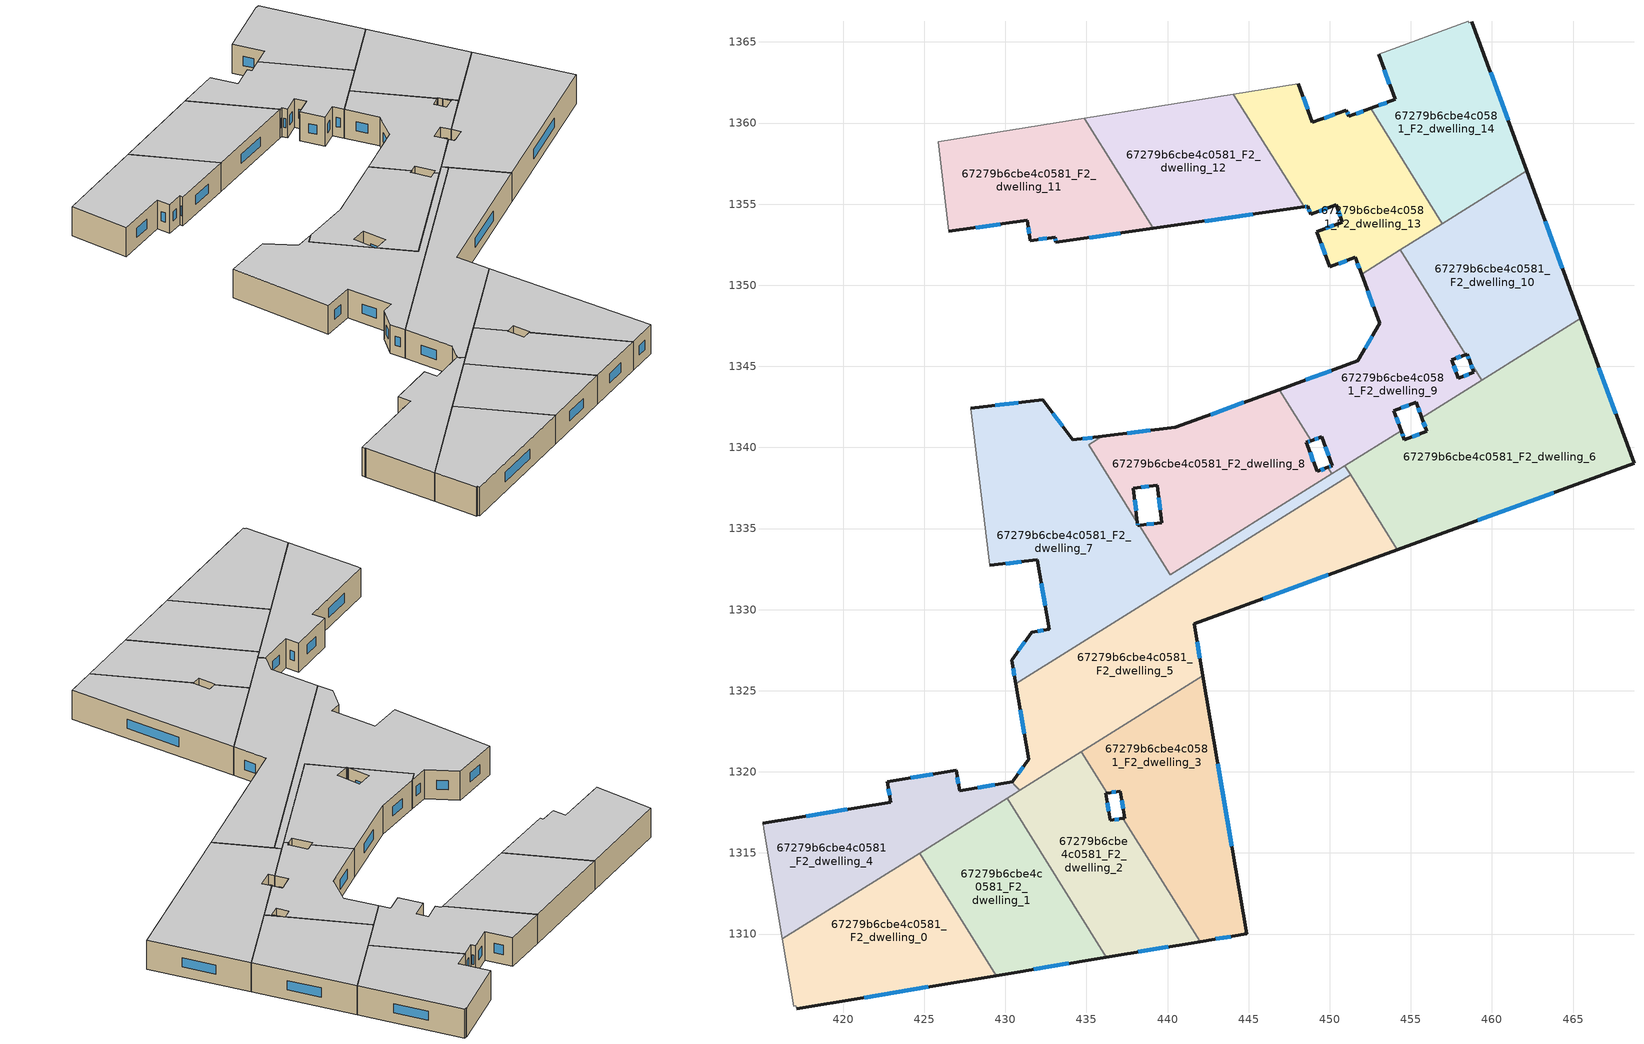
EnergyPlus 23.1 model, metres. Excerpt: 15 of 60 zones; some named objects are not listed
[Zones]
67279b6cbe4c0581_F2_dwelling_0
 floor to 67279b6cbe4c0581_F1_dwelling_0 (EU_floor_Construction): 424.71,1314.99 429.43,1307.44 417.13,1305.39 417.08,1305.59 416.94,1305.55 416.25,1309.7 z6
 wall outside (EU_wall_Construction): 417.13,1305.39 429.43,1307.44 z6:9
 wall adiabatic (EU_wall_Construction): 416.25,1309.7 416.94,1305.55 417.08,1305.59 417.13,1305.39 z6:9
 wall to 67279b6cbe4c0581_F2_dwelling_4 (EU_wall_Construction): 424.71,1314.99 416.25,1309.7 z6:9
 wall to 67279b6cbe4c0581_F2_dwelling_1 (EU_wall_Construction): 429.43,1307.44 424.71,1314.99 z6:9
 window (EU_Window_Construction): 421.31,1306.09 425.25,1306.74 z7.02:7.98
 ceiling to 67279b6cbe4c0581_F3_dwelling_0 (EU_floor_Construction): 429.43,1307.44 424.71,1314.99 416.25,1309.7 416.94,1305.55 417.08,1305.59 417.13,1305.39 z9
67279b6cbe4c0581_F2_dwelling_1
 floor to 67279b6cbe4c0581_F1_dwelling_1 (EU_floor_Construction): 430.11,1318.37 436.23,1308.57 429.43,1307.44 424.71,1314.99 z6
 wall outside (EU_wall_Construction): 429.43,1307.44 436.23,1308.57 z6:9
 wall to 67279b6cbe4c0581_F2_dwelling_2 (EU_wall_Construction): 436.23,1308.57 430.11,1318.37 z6:9
 wall to 67279b6cbe4c0581_F2_dwelling_4 (EU_wall_Construction): 430.11,1318.37 424.71,1314.99 z6:9
 window (EU_Window_Construction): 431.75,1307.82 433.92,1308.19 z7.02:7.98
 ceiling to 67279b6cbe4c0581_F3_dwelling_1 (EU_floor_Construction): 436.23,1308.57 430.11,1318.37 424.71,1314.99 429.43,1307.44 z9
67279b6cbe4c0581_F2_dwelling_10
 floor to 67279b6cbe4c0581_F1_dwelling_10 (EU_floor_Construction): 462.14,1357.04 465.47,1347.96 459.37,1344.15 458.62,1345.33 458.47,1345.75 458.38,1345.72 454.35,1352.17 z6
 wall outside (EU_wall_Construction): 458.38,1345.72 458.47,1345.75 458.62,1345.33 / 465.47,1347.96 462.14,1357.04 z6:9
 wall to 67279b6cbe4c0581_F2_dwelling_9 (EU_wall_Construction): 458.62,1345.33 459.37,1344.15 / 454.35,1352.17 458.38,1345.72 z6:9
 wall to 67279b6cbe4c0581_F2_dwelling_14 (EU_wall_Construction): 462.14,1357.04 456.95,1353.8 z6:9
 wall to 67279b6cbe4c0581_F2_dwelling_6 (EU_wall_Construction): 459.37,1344.15 465.47,1347.96 z6:9
 wall to 67279b6cbe4c0581_F2_dwelling_13 (EU_wall_Construction): 456.95,1353.8 454.35,1352.17 z6:9
 window (EU_Window_Construction): 458.52,1345.61 458.57,1345.48 / 464.34,1351.05 463.28,1353.95 z7.02:7.98
 ceiling to 67279b6cbe4c0581_F3_dwelling_10 (EU_floor_Construction): 465.47,1347.96 462.14,1357.04 454.35,1352.17 458.38,1345.72 458.47,1345.75 458.62,1345.33 459.37,1344.15 z9
67279b6cbe4c0581_F2_dwelling_11
 floor to 67279b6cbe4c0581_F1_dwelling_11 (EU_floor_Construction): 434.88,1360.3 439.13,1353.5 433.11,1352.64 433.07,1352.97 431.52,1352.74 431.34,1354 426.52,1353.32 425.85,1358.85 z6
 wall outside (EU_wall_Construction): 426.52,1353.32 431.34,1354 431.52,1352.74 433.07,1352.97 433.11,1352.64 439.13,1353.5 z6:9
 wall adiabatic (EU_wall_Construction): 434.88,1360.3 425.85,1358.85 426.52,1353.32 z6:9
 wall to 67279b6cbe4c0581_F2_dwelling_12 (EU_wall_Construction): 439.13,1353.5 434.88,1360.3 z6:9
 window (EU_Window_Construction): 431.4,1353.57 431.46,1353.17 / 428.16,1353.55 429.7,1353.77 / 435.16,1352.93 437.08,1353.21 / 433.08,1352.86 433.1,1352.75 / 432.05,1352.82 432.54,1352.89 z7.02:7.98
 ceiling to 67279b6cbe4c0581_F3_dwelling_11 (EU_floor_Construction): 439.13,1353.5 434.88,1360.3 425.85,1358.85 426.52,1353.32 431.34,1354 431.52,1352.74 433.07,1352.97 433.11,1352.64 z9
67279b6cbe4c0581_F2_dwelling_12
 floor to 67279b6cbe4c0581_F1_dwelling_12 (EU_floor_Construction): 444.06,1361.79 448.41,1354.83 439.13,1353.5 434.88,1360.3 z6
 wall outside (EU_wall_Construction): 439.13,1353.5 448.41,1354.83 z6:9
 wall to 67279b6cbe4c0581_F2_dwelling_13 (EU_wall_Construction): 448.41,1354.83 444.06,1361.79 z6:9
 wall adiabatic (EU_wall_Construction): 444.06,1361.79 434.88,1360.3 z6:9
 window (EU_Window_Construction): 442.29,1353.95 445.25,1354.38 z7.02:7.98
 ceiling to 67279b6cbe4c0581_F3_dwelling_12 (EU_floor_Construction): 448.41,1354.83 444.06,1361.79 434.88,1360.3 439.13,1353.5 z9
67279b6cbe4c0581_F2_dwelling_13
 floor to 67279b6cbe4c0581_F1_dwelling_13 (EU_floor_Construction): 452.51,1360.89 456.95,1353.8 451.96,1350.68 451.58,1351.72 450.01,1351.14 449.21,1353.31 450.78,1353.88 450.39,1354.95 448.82,1354.37 448.64,1354.86 448.41,1354.83 444.06,1361.79 448.05,1362.43 448.93,1360.03 451.03,1360.8 451.18,1360.4 z6
 wall outside (EU_wall_Construction): 448.41,1354.83 448.64,1354.86 448.82,1354.37 450.39,1354.95 450.78,1353.88 449.21,1353.31 450.01,1351.14 451.58,1351.72 451.96,1350.68 / 452.51,1360.89 451.18,1360.4 451.03,1360.8 448.93,1360.03 448.05,1362.43 z6:9
 wall adiabatic (EU_wall_Construction): 448.05,1362.43 444.06,1361.79 z6:9
 wall to 67279b6cbe4c0581_F2_dwelling_14 (EU_wall_Construction): 456.95,1353.8 452.51,1360.89 z6:9
 wall to 67279b6cbe4c0581_F2_dwelling_9 (EU_wall_Construction): 451.96,1350.68 454.35,1352.17 z6:9
 window (EU_Window_Construction): 450.52,1354.59 450.65,1354.25 / 449.36,1354.57 449.86,1354.76 / 448.7,1354.69 448.76,1354.54 / 448.49,1354.84 448.56,1354.85 / 448.63,1360.85 448.35,1361.62 / 450.32,1360.54 449.65,1360.29 / 451.13,1360.54 451.08,1360.66 / 452.06,1360.73 451.63,1360.57 / 451.71,1351.36 451.83,1351.03 / 450.54,1351.34 451.04,1351.52 / 449.48,1352.57 449.74,1351.88 / 450.25,1353.69 449.75,1353.5 z7.02:7.98
 ceiling to 67279b6cbe4c0581_F3_dwelling_13 (EU_floor_Construction): 456.95,1353.8 452.51,1360.89 451.18,1360.4 451.03,1360.8 448.93,1360.03 448.05,1362.43 444.06,1361.79 448.41,1354.83 448.64,1354.86 448.82,1354.37 450.39,1354.95 450.78,1353.88 449.21,1353.31 450.01,1351.14 451.58,1351.72 451.96,1350.68 z9
67279b6cbe4c0581_F2_dwelling_14
 floor to 67279b6cbe4c0581_F1_dwelling_14 (EU_floor_Construction): 458.76,1366.25 462.14,1357.04 456.95,1353.8 452.51,1360.89 454.03,1361.45 453.01,1364.23 458.54,1366.28 458.57,1366.19 z6
 wall outside (EU_wall_Construction): 462.14,1357.04 458.76,1366.25 / 453.01,1364.23 454.03,1361.45 452.51,1360.89 z6:9
 wall adiabatic (EU_wall_Construction): 458.76,1366.25 458.57,1366.19 458.54,1366.28 453.01,1364.23 z6:9
 window (EU_Window_Construction): 460.99,1360.18 459.91,1363.12 / 453.51,1361.26 453.03,1361.08 / 453.35,1363.29 453.68,1362.4 z7.02:7.98
 ceiling to 67279b6cbe4c0581_F3_dwelling_14 (EU_floor_Construction): 462.14,1357.04 458.76,1366.25 458.57,1366.19 458.54,1366.28 453.01,1364.23 454.03,1361.45 452.51,1360.89 456.95,1353.8 z9
67279b6cbe4c0581_F2_dwelling_2
 floor to 67279b6cbe4c0581_F1_dwelling_2 (EU_floor_Construction): 436.28,1318.68 436.18,1318.67 436.46,1317 437.25,1317.13 442,1309.53 436.23,1308.57 430.11,1318.37 434.69,1321.23 z6
 wall outside (EU_wall_Construction): 437.25,1317.13 436.46,1317 436.18,1318.67 436.28,1318.68 / 436.23,1308.57 442,1309.53 z6:9
 wall to 67279b6cbe4c0581_F2_dwelling_3 (EU_wall_Construction): 436.28,1318.68 434.69,1321.23 / 442,1309.53 437.25,1317.13 z6:9
 wall to 67279b6cbe4c0581_F2_dwelling_5 (EU_wall_Construction): 434.69,1321.23 430.9,1318.86 z6:9
 wall to 67279b6cbe4c0581_F2_dwelling_4 (EU_wall_Construction): 430.9,1318.86 430.71,1318.74 430.62,1318.68 430.11,1318.37 z6:9
 window (EU_Window_Construction): 436.37,1317.57 436.28,1318.1 / 436.98,1317.09 436.73,1317.05 / 438.2,1308.9 440.04,1309.21 z7.02:7.98
 ceiling to 67279b6cbe4c0581_F3_dwelling_2 (EU_floor_Construction): 442,1309.53 437.25,1317.13 436.46,1317 436.18,1318.67 436.28,1318.68 434.69,1321.23 430.11,1318.37 436.23,1308.57 z9
67279b6cbe4c0581_F2_dwelling_3
 floor to 67279b6cbe4c0581_F1_dwelling_3 (EU_floor_Construction): 442.19,1325.91 444.87,1310.01 442,1309.53 437.25,1317.13 437.35,1317.15 437.07,1318.81 436.28,1318.68 434.69,1321.23 z6
 wall outside (EU_wall_Construction): 436.28,1318.68 437.07,1318.81 437.35,1317.15 437.25,1317.13 / 442,1309.53 444.87,1310.01 442.19,1325.91 z6:9
 wall to 67279b6cbe4c0581_F2_dwelling_5 (EU_wall_Construction): 442.19,1325.91 434.69,1321.23 z6:9
 window (EU_Window_Construction): 437.17,1318.25 437.26,1317.71 / 436.55,1318.73 436.8,1318.77 / 443.96,1315.42 443.1,1320.5 / 442.98,1309.69 443.9,1309.85 z7.02:7.98
 ceiling to 67279b6cbe4c0581_F3_dwelling_3 (EU_floor_Construction): 444.87,1310.01 442.19,1325.91 434.69,1321.23 436.28,1318.68 437.07,1318.81 437.35,1317.15 437.25,1317.13 442,1309.53 z9
67279b6cbe4c0581_F2_dwelling_4
 floor to 67279b6cbe4c0581_F1_dwelling_4 (EU_floor_Construction): 430.46,1319.42 430.53,1319.23 430.9,1318.86 430.71,1318.74 430.62,1318.68 416.25,1309.7 415.12,1316.49 415.1,1316.58 415.06,1316.83 422.94,1318.14 422.72,1319.38 426.97,1320.09 427.18,1318.84 430.44,1319.39 z6
 wall outside (EU_wall_Construction): 430.46,1319.42 430.44,1319.39 427.18,1318.84 426.97,1320.09 422.72,1319.38 422.94,1318.14 415.06,1316.83 z6:9
 wall to 67279b6cbe4c0581_F2_dwelling_5 (EU_wall_Construction): 430.9,1318.86 430.53,1319.23 430.46,1319.42 z6:9
 wall adiabatic (EU_wall_Construction): 415.06,1316.83 415.1,1316.58 415.12,1316.49 416.25,1309.7 z6:9
 window (EU_Window_Construction): 422.8,1318.96 422.86,1318.56 / 425.53,1319.85 424.17,1319.62 / 427.11,1319.26 427.04,1319.66 / 429.33,1319.2 428.29,1319.03 / 420.26,1317.69 417.74,1317.28 z7.02:7.98
 ceiling to 67279b6cbe4c0581_F3_dwelling_4 (EU_floor_Construction): 430.62,1318.68 430.71,1318.74 430.9,1318.86 430.53,1319.23 430.46,1319.42 430.44,1319.39 427.18,1318.84 426.97,1320.09 422.72,1319.38 422.94,1318.14 415.06,1316.83 415.1,1316.58 415.12,1316.49 416.25,1309.7 z9
67279b6cbe4c0581_F2_dwelling_5
 floor to 67279b6cbe4c0581_F1_dwelling_5 (EU_floor_Construction): 451.28,1338.33 454.17,1333.7 441.64,1329.12 442.19,1325.91 430.9,1318.86 430.53,1319.23 430.46,1319.42 431.43,1320.78 430.64,1325.42 z6
 wall outside (EU_wall_Construction): 430.64,1325.42 431.43,1320.78 430.46,1319.42 / 442.19,1325.91 441.64,1329.12 454.17,1333.7 z6:9
 wall to 67279b6cbe4c0581_F2_dwelling_7 (EU_wall_Construction): 451.28,1338.33 430.64,1325.42 z6:9
 wall to 67279b6cbe4c0581_F2_dwelling_6 (EU_wall_Construction): 454.17,1333.7 451.28,1338.33 z6:9
 window (EU_Window_Construction): 431.1,1320.31 430.79,1319.88 / 430.91,1323.84 431.16,1322.36 / 445.91,1330.68 449.91,1332.14 / 442,1327 441.83,1328.03 z7.02:7.98
 ceiling to 67279b6cbe4c0581_F3_dwelling_5 (EU_floor_Construction): 442.19,1325.91 441.64,1329.12 454.17,1333.7 451.28,1338.33 430.64,1325.42 431.43,1320.78 430.46,1319.42 430.53,1319.23 430.9,1318.86 z9
67279b6cbe4c0581_F2_dwelling_6
 floor to 67279b6cbe4c0581_F1_dwelling_6 (EU_floor_Construction): 465.47,1347.96 468.76,1339.02 454.17,1333.7 450.94,1338.88 454.4,1341.04 454.6,1340.49 455.98,1340.99 455.67,1341.84 z6
 wall outside (EU_wall_Construction): 455.67,1341.84 455.98,1340.99 454.6,1340.49 454.4,1341.04 / 454.17,1333.7 468.76,1339.02 465.47,1347.96 z6:9
 wall to 67279b6cbe4c0581_F2_dwelling_9 (EU_wall_Construction): 454.4,1341.04 450.94,1338.88 / 459.37,1344.15 455.67,1341.84 z6:9
 wall to 67279b6cbe4c0581_F2_dwelling_7 (EU_wall_Construction): 450.94,1338.88 451.28,1338.33 z6:9
 window (EU_Window_Construction): 454.53,1340.67 454.47,1340.85 / 455.51,1340.82 455.07,1340.66 / 455.78,1341.55 455.88,1341.28 / 467.64,1342.07 466.59,1344.92 / 459.14,1335.51 463.79,1337.21 z7.02:7.98
 ceiling to 67279b6cbe4c0581_F3_dwelling_6 (EU_floor_Construction): 468.76,1339.02 465.47,1347.96 455.67,1341.84 455.98,1340.99 454.6,1340.49 454.4,1341.04 450.94,1338.88 454.17,1333.7 z9
67279b6cbe4c0581_F2_dwelling_7
 floor to 67279b6cbe4c0581_F1_dwelling_7 (EU_floor_Construction): 450.94,1338.88 451.28,1338.33 430.64,1325.42 430.39,1326.89 431.62,1328.62 432.7,1328.8 431.97,1333.07 429.03,1332.72 427.85,1342.41 432.3,1342.95 434.16,1340.46 435.96,1340.68 435.14,1340.17 438.15,1335.36 438.17,1335.19 438.25,1335.2 440.16,1332.14 z6
 wall outside (EU_wall_Construction): 429.03,1332.72 431.97,1333.07 432.7,1328.8 431.62,1328.62 430.39,1326.89 430.64,1325.42 / 435.96,1340.68 434.16,1340.46 432.3,1342.95 427.85,1342.41 / 438.25,1335.2 438.17,1335.19 438.15,1335.36 z6:9
 wall adiabatic (EU_wall_Construction): 427.85,1342.41 429.03,1332.72 z6:9
 wall to 67279b6cbe4c0581_F2_dwelling_8 (EU_wall_Construction): 438.15,1335.36 435.14,1340.17 435.96,1340.68 / 450.12,1338.37 440.16,1332.14 438.25,1335.2 z6:9
 wall to 67279b6cbe4c0581_F2_dwelling_9 (EU_wall_Construction): 450.94,1338.88 450.12,1338.37 z6:9
 window (EU_Window_Construction): 431.2,1328.03 430.81,1327.47 / 432.33,1328.74 431.99,1328.68 / 432.22,1331.62 432.45,1330.25 / 430.03,1332.84 430.97,1332.95 / 430.79,1342.76 429.37,1342.59 / 433.52,1341.31 432.93,1342.1 / 435.35,1340.61 434.77,1340.54 / 438.16,1335.25 438.15,1335.3 / 430.48,1326.39 430.56,1325.92 z7.02:7.98
 ceiling to 67279b6cbe4c0581_F3_dwelling_7 (EU_floor_Construction): 451.28,1338.33 450.94,1338.88 440.16,1332.14 438.25,1335.2 438.17,1335.19 438.15,1335.36 435.14,1340.17 435.96,1340.68 434.16,1340.46 432.3,1342.95 427.85,1342.41 429.03,1332.72 431.97,1333.07 432.7,1328.8 431.62,1328.62 430.39,1326.89 430.64,1325.42 z9
67279b6cbe4c0581_F2_dwelling_8
 floor to 67279b6cbe4c0581_F1_dwelling_8 (EU_floor_Construction): 446.88,1343.57 448.85,1340.41 448.57,1340.31 449.22,1338.52 449.88,1338.76 450.12,1338.37 440.16,1332.14 438.25,1335.2 439.63,1335.37 439.35,1337.67 437.89,1337.5 438.15,1335.36 435.14,1340.17 435.96,1340.68 440.48,1341.23 z6
 wall outside (EU_wall_Construction): 449.88,1338.76 449.22,1338.52 448.57,1340.31 448.85,1340.41 / 438.15,1335.36 437.89,1337.5 439.35,1337.67 439.63,1335.37 438.25,1335.2 / 446.88,1343.57 440.48,1341.23 435.96,1340.68 z6:9
 wall to 67279b6cbe4c0581_F2_dwelling_9 (EU_wall_Construction): 448.85,1340.41 446.88,1343.57 / 450.12,1338.37 449.88,1338.76 z6:9
 window (EU_Window_Construction): 448.66,1340.34 448.75,1340.38 / 449,1339.13 448.79,1339.7 / 449.65,1338.68 449.44,1338.6 / 439.16,1335.31 438.72,1335.26 / 439.45,1336.89 439.54,1336.15 / 438.39,1337.55 438.85,1337.61 / 438.06,1336.09 437.98,1336.77 / 438.95,1341.04 437.5,1340.87 / 444.7,1342.77 442.66,1342.03 z7.02:7.98
 ceiling to 67279b6cbe4c0581_F3_dwelling_8 (EU_floor_Construction): 450.12,1338.37 449.88,1338.76 449.22,1338.52 448.57,1340.31 448.85,1340.41 446.88,1343.57 440.48,1341.23 435.96,1340.68 435.14,1340.17 438.15,1335.36 437.89,1337.5 439.35,1337.67 439.63,1335.37 438.25,1335.2 440.16,1332.14 z9
67279b6cbe4c0581_F2_dwelling_9
 floor to 67279b6cbe4c0581_F1_dwelling_9 (EU_floor_Construction): 454.35,1352.17 458.38,1345.72 457.52,1345.41 457.94,1344.27 458.89,1344.62 458.62,1345.33 459.37,1344.15 455.67,1341.84 455.33,1342.78 453.95,1342.27 454.4,1341.04 450.12,1338.37 449.88,1338.76 450.16,1338.87 449.51,1340.65 448.85,1340.41 446.88,1343.57 451.74,1345.34 453.07,1347.66 451.96,1350.68 z6
 wall outside (EU_wall_Construction): 458.62,1345.33 458.89,1344.62 457.94,1344.27 457.52,1345.41 458.38,1345.72 / 454.4,1341.04 453.95,1342.27 455.33,1342.78 455.67,1341.84 / 448.85,1340.41 449.51,1340.65 450.16,1338.87 449.88,1338.76 / 451.96,1350.68 453.07,1347.66 451.74,1345.34 446.88,1343.57 z6:9
 window (EU_Window_Construction): 457.81,1345.51 458.09,1345.61 / 457.79,1344.66 457.66,1345.02 / 458.57,1344.5 458.26,1344.39 / 458.72,1345.09 458.8,1344.86 / 455.45,1342.46 455.56,1342.16 / 454.42,1342.45 454.86,1342.61 / 454.25,1341.46 454.1,1341.85 / 450.06,1338.83 449.97,1338.8 / 449.73,1340.04 449.94,1339.47 / 449.07,1340.49 449.28,1340.57 / 450.08,1344.74 448.53,1344.17 / 452.62,1346.87 452.19,1346.13 / 452.34,1349.65 452.69,1348.68 z7.02:7.98
 ceiling to 67279b6cbe4c0581_F3_dwelling_9 (EU_floor_Construction): 455.67,1341.84 459.37,1344.15 458.62,1345.33 458.89,1344.62 457.94,1344.27 457.52,1345.41 458.38,1345.72 454.35,1352.17 451.96,1350.68 453.07,1347.66 451.74,1345.34 446.88,1343.57 448.85,1340.41 449.51,1340.65 450.16,1338.87 449.88,1338.76 450.12,1338.37 454.4,1341.04 453.95,1342.27 455.33,1342.78 z9
[Building]
EU S2 Campaign: North Axis=0; Terrain=City; Solar Distribution=FullExterior
[Site:Location]
Vienna: Latitude=48; Longitude=16.5; Time Zone=1; Elevation=183
[SizingPeriod:WeatherFileDays]
AnnualSizingPeriod: Begin Month=1; Begin Day of Month=1; End Month=12; End Day of Month=31; Day of Week for Start Day=Monday; Use Weather File Daylight Saving Period=No; Use Weather File Rain and Snow Indicators=No
[MATERIAL]
EU_InternalMass_Material: Roughness=MediumRough; Thickness=0.1; Conductivity=1; Density=1800; Specific Heat=900; Thermal Absorptance=0.9; Solar Absorptance=0.7; Visible Absorptance=0.7
[MATERIAL:NOMASS] Roughness=MediumRough; Thermal Absorptance=0.9; Solar Absorptance=0.7; Visible Absorptance=0.7
Name | Thermal Resistance
EU_wall_NoMass | 0.942466
EU_floor_NoMass | 0.66527
[WINDOWMATERIAL:SIMPLEGLAZINGSYSTEM]
EU_Window_SimpleGlazing: UFactor=2.03367; Solar Heat Gain Coefficient=0.65; Visible Transmittance=0.65
[CONSTRUCTION]
EU_wall_Construction: EU_wall_NoMass
EU_floor_Construction: EU_floor_NoMass
EU_Window_Construction: EU_Window_SimpleGlazing
EU_InternalMass_Construction: EU_InternalMass_Material
[ZONE] Type=1; Multiplier=1; Ceiling Height=autocalculate; Floor Area=autocalculate; Part of Total Floor Area=Yes
Name | Volume
67279b6cbe4c0581_F2_dwelling_0 | 216.478
67279b6cbe4c0581_F2_dwelling_1 | 195.475
67279b6cbe4c0581_F2_dwelling_10 | 232.677
67279b6cbe4c0581_F2_dwelling_11 | 211.387
67279b6cbe4c0581_F2_dwelling_12 | 208.797
67279b6cbe4c0581_F2_dwelling_13 | 213.96
67279b6cbe4c0581_F2_dwelling_14 | 211.367
67279b6cbe4c0581_F2_dwelling_2 | 203.042
67279b6cbe4c0581_F2_dwelling_3 | 250.976
67279b6cbe4c0581_F2_dwelling_4 | 203.166
67279b6cbe4c0581_F2_dwelling_5 | 370.956
67279b6cbe4c0581_F2_dwelling_6 | 375.55
67279b6cbe4c0581_F2_dwelling_7 | 365.448
67279b6cbe4c0581_F2_dwelling_8 | 256.069
67279b6cbe4c0581_F2_dwelling_9 | 209.312
[INTERNALMASS] Construction=EU_InternalMass_Construction
Name | Zone or ZoneList | Surface Area
67279b6cbe4c0581_F2_dwelling_0_EU_InternalMass | 67279b6cbe4c0581_F2_dwelling_0 | 72.1595
67279b6cbe4c0581_F2_dwelling_1_EU_InternalMass | 67279b6cbe4c0581_F2_dwelling_1 | 65.1627
67279b6cbe4c0581_F2_dwelling_2_EU_InternalMass | 67279b6cbe4c0581_F2_dwelling_2 | 67.6752
67279b6cbe4c0581_F2_dwelling_3_EU_InternalMass | 67279b6cbe4c0581_F2_dwelling_3 | 83.6584
67279b6cbe4c0581_F2_dwelling_4_EU_InternalMass | 67279b6cbe4c0581_F2_dwelling_4 | 67.7206
67279b6cbe4c0581_F2_dwelling_5_EU_InternalMass | 67279b6cbe4c0581_F2_dwelling_5 | 123.649
67279b6cbe4c0581_F2_dwelling_6_EU_InternalMass | 67279b6cbe4c0581_F2_dwelling_6 | 125.186
67279b6cbe4c0581_F2_dwelling_7_EU_InternalMass | 67279b6cbe4c0581_F2_dwelling_7 | 121.822
67279b6cbe4c0581_F2_dwelling_8_EU_InternalMass | 67279b6cbe4c0581_F2_dwelling_8 | 85.3565
67279b6cbe4c0581_F2_dwelling_9_EU_InternalMass | 67279b6cbe4c0581_F2_dwelling_9 | 69.7705
67279b6cbe4c0581_F2_dwelling_10_EU_InternalMass | 67279b6cbe4c0581_F2_dwelling_10 | 77.5592
67279b6cbe4c0581_F2_dwelling_11_EU_InternalMass | 67279b6cbe4c0581_F2_dwelling_11 | 70.462
67279b6cbe4c0581_F2_dwelling_12_EU_InternalMass | 67279b6cbe4c0581_F2_dwelling_12 | 69.5992
67279b6cbe4c0581_F2_dwelling_13_EU_InternalMass | 67279b6cbe4c0581_F2_dwelling_13 | 71.3202
67279b6cbe4c0581_F2_dwelling_14_EU_InternalMass | 67279b6cbe4c0581_F2_dwelling_14 | 70.456
[OTHEREQUIPMENT] Fuel Type=Electricity; Design Level Calculation Method=Watts/Area; Power per Zone Floor Area=1; Fraction Latent=0; Fraction Radiant=0; Fraction Lost=0; Carbon Dioxide Generation Rate=0; EndUse Subcategory=EU_Step8_InternalGains
Name | Zone or ZoneList or Space or SpaceList | Schedule
EU_Step8_InternalGain_67279b6cbe4c0581_F2_dwelling_0_f000 | 67279b6cbe4c0581_F2_dwelling_0 | EU_Step8_GainSchedule_67279b6cbe4c0581_F2_dwelling_0_f000
EU_Step8_InternalGain_67279b6cbe4c0581_F2_dwelling_1_f000 | 67279b6cbe4c0581_F2_dwelling_1 | EU_Step8_GainSchedule_67279b6cbe4c0581_F2_dwelling_1_f000
EU_Step8_InternalGain_67279b6cbe4c0581_F2_dwelling_2_f000 | 67279b6cbe4c0581_F2_dwelling_2 | EU_Step8_GainSchedule_67279b6cbe4c0581_F2_dwelling_2_f000
EU_Step8_InternalGain_67279b6cbe4c0581_F2_dwelling_3_f000 | 67279b6cbe4c0581_F2_dwelling_3 | EU_Step8_GainSchedule_67279b6cbe4c0581_F2_dwelling_3_f000
EU_Step8_InternalGain_67279b6cbe4c0581_F2_dwelling_4_f000 | 67279b6cbe4c0581_F2_dwelling_4 | EU_Step8_GainSchedule_67279b6cbe4c0581_F2_dwelling_4_f000
EU_Step8_InternalGain_67279b6cbe4c0581_F2_dwelling_5_f000 | 67279b6cbe4c0581_F2_dwelling_5 | EU_Step8_GainSchedule_67279b6cbe4c0581_F2_dwelling_5_f000
EU_Step8_InternalGain_67279b6cbe4c0581_F2_dwelling_6_f000 | 67279b6cbe4c0581_F2_dwelling_6 | EU_Step8_GainSchedule_67279b6cbe4c0581_F2_dwelling_6_f000
EU_Step8_InternalGain_67279b6cbe4c0581_F2_dwelling_7_f000 | 67279b6cbe4c0581_F2_dwelling_7 | EU_Step8_GainSchedule_67279b6cbe4c0581_F2_dwelling_7_f000
EU_Step8_InternalGain_67279b6cbe4c0581_F2_dwelling_8_f000 | 67279b6cbe4c0581_F2_dwelling_8 | EU_Step8_GainSchedule_67279b6cbe4c0581_F2_dwelling_8_f000
EU_Step8_InternalGain_67279b6cbe4c0581_F2_dwelling_9_f000 | 67279b6cbe4c0581_F2_dwelling_9 | EU_Step8_GainSchedule_67279b6cbe4c0581_F2_dwelling_9_f000
EU_Step8_InternalGain_67279b6cbe4c0581_F2_dwelling_10_f000 | 67279b6cbe4c0581_F2_dwelling_10 | EU_Step8_GainSchedule_67279b6cbe4c0581_F2_dwelling_10_f000
EU_Step8_InternalGain_67279b6cbe4c0581_F2_dwelling_11_f000 | 67279b6cbe4c0581_F2_dwelling_11 | EU_Step8_GainSchedule_67279b6cbe4c0581_F2_dwelling_11_f000
EU_Step8_InternalGain_67279b6cbe4c0581_F2_dwelling_12_f000 | 67279b6cbe4c0581_F2_dwelling_12 | EU_Step8_GainSchedule_67279b6cbe4c0581_F2_dwelling_12_f000
EU_Step8_InternalGain_67279b6cbe4c0581_F2_dwelling_13_f000 | 67279b6cbe4c0581_F2_dwelling_13 | EU_Step8_GainSchedule_67279b6cbe4c0581_F2_dwelling_13_f000
EU_Step8_InternalGain_67279b6cbe4c0581_F2_dwelling_14_f000 | 67279b6cbe4c0581_F2_dwelling_14 | EU_Step8_GainSchedule_67279b6cbe4c0581_F2_dwelling_14_f000
[ZONEVENTILATION:DESIGNFLOWRATE] Schedule=EU_AlwaysOn; Design Flow Rate Calculation Method=AirChanges/Hour; Air Changes per Hour=0.530523; Ventilation Type=Natural; Fan Pressure Rise=0; Fan Total Efficiency=1; Constant Term Coefficient=1; Temperature Term Coefficient=0; Velocity Term Coefficient=0; Velocity Squared Term Coefficient=0; Minimum Indoor Temperature=-100; Maximum Indoor Temperature=100; Delta Temperature=-100; Minimum Outdoor Temperature=-100; Maximum Outdoor Temperature=100; Maximum Wind Speed=40
Name | Zone or ZoneList or Space or SpaceList
EU_ConstantAir_67279b6cbe4c0581_F2_dwelling_0 | 67279b6cbe4c0581_F2_dwelling_0
EU_ConstantAir_67279b6cbe4c0581_F2_dwelling_1 | 67279b6cbe4c0581_F2_dwelling_1
EU_ConstantAir_67279b6cbe4c0581_F2_dwelling_2 | 67279b6cbe4c0581_F2_dwelling_2
EU_ConstantAir_67279b6cbe4c0581_F2_dwelling_3 | 67279b6cbe4c0581_F2_dwelling_3
EU_ConstantAir_67279b6cbe4c0581_F2_dwelling_4 | 67279b6cbe4c0581_F2_dwelling_4
EU_ConstantAir_67279b6cbe4c0581_F2_dwelling_5 | 67279b6cbe4c0581_F2_dwelling_5
EU_ConstantAir_67279b6cbe4c0581_F2_dwelling_6 | 67279b6cbe4c0581_F2_dwelling_6
EU_ConstantAir_67279b6cbe4c0581_F2_dwelling_7 | 67279b6cbe4c0581_F2_dwelling_7
EU_ConstantAir_67279b6cbe4c0581_F2_dwelling_8 | 67279b6cbe4c0581_F2_dwelling_8
EU_ConstantAir_67279b6cbe4c0581_F2_dwelling_9 | 67279b6cbe4c0581_F2_dwelling_9
EU_ConstantAir_67279b6cbe4c0581_F2_dwelling_10 | 67279b6cbe4c0581_F2_dwelling_10
EU_ConstantAir_67279b6cbe4c0581_F2_dwelling_11 | 67279b6cbe4c0581_F2_dwelling_11
EU_ConstantAir_67279b6cbe4c0581_F2_dwelling_12 | 67279b6cbe4c0581_F2_dwelling_12
EU_ConstantAir_67279b6cbe4c0581_F2_dwelling_13 | 67279b6cbe4c0581_F2_dwelling_13
EU_ConstantAir_67279b6cbe4c0581_F2_dwelling_14 | 67279b6cbe4c0581_F2_dwelling_14
[HVACTEMPLATE:ZONE:IDEALLOADSAIRSYSTEM] System Availability Schedule=EU_AlwaysOn; Maximum Heating Supply Air Temperature=50; Minimum Cooling Supply Air Temperature=13; Maximum Heating Supply Air Humidity Ratio=0.0156; Minimum Cooling Supply Air Humidity Ratio=0.0077; Heating Limit=NoLimit; Cooling Limit=NoLimit; Heating Availability Schedule=EU_AlwaysOn; Cooling Availability Schedule=EU_CoolingOff; Dehumidification Control Type=ConstantSensibleHeatRatio; Cooling Sensible Heat Ratio=0.7; Dehumidification Setpoint=60; Humidification Control Type=None; Humidification Setpoint=30; Outdoor Air Method=None; Outdoor Air Flow Rate per Person=0.00944; Outdoor Air Flow Rate per Zone Floor Area=0; Outdoor Air Flow Rate per Zone=0; Demand Controlled Ventilation Type=None; Outdoor Air Economizer Type=NoEconomizer; Heat Recovery Type=None; Sensible Heat Recovery Effectiveness=0.7; Latent Heat Recovery Effectiveness=0.65
Name | Template Thermostat
67279b6cbe4c0581_F2_dwelling_0 | EU_HeatOnly_67279b6cbe4c0581_F2_dwelling_0
67279b6cbe4c0581_F2_dwelling_1 | EU_HeatOnly_67279b6cbe4c0581_F2_dwelling_1
67279b6cbe4c0581_F2_dwelling_2 | EU_HeatOnly_67279b6cbe4c0581_F2_dwelling_2
67279b6cbe4c0581_F2_dwelling_3 | EU_HeatOnly_67279b6cbe4c0581_F2_dwelling_3
67279b6cbe4c0581_F2_dwelling_4 | EU_HeatOnly_67279b6cbe4c0581_F2_dwelling_4
67279b6cbe4c0581_F2_dwelling_5 | EU_HeatOnly_67279b6cbe4c0581_F2_dwelling_5
67279b6cbe4c0581_F2_dwelling_6 | EU_HeatOnly_67279b6cbe4c0581_F2_dwelling_6
67279b6cbe4c0581_F2_dwelling_7 | EU_HeatOnly_67279b6cbe4c0581_F2_dwelling_7
67279b6cbe4c0581_F2_dwelling_8 | EU_HeatOnly_67279b6cbe4c0581_F2_dwelling_8
67279b6cbe4c0581_F2_dwelling_9 | EU_HeatOnly_67279b6cbe4c0581_F2_dwelling_9
67279b6cbe4c0581_F2_dwelling_10 | EU_HeatOnly_67279b6cbe4c0581_F2_dwelling_10
67279b6cbe4c0581_F2_dwelling_11 | EU_HeatOnly_67279b6cbe4c0581_F2_dwelling_11
67279b6cbe4c0581_F2_dwelling_12 | EU_HeatOnly_67279b6cbe4c0581_F2_dwelling_12
67279b6cbe4c0581_F2_dwelling_13 | EU_HeatOnly_67279b6cbe4c0581_F2_dwelling_13
67279b6cbe4c0581_F2_dwelling_14 | EU_HeatOnly_67279b6cbe4c0581_F2_dwelling_14
[SIZING:ZONE] Zone Cooling Design Supply Air Temperature Input Method=SupplyAirTemperature; Zone Cooling Design Supply Air Temperature=13; Zone Heating Design Supply Air Temperature Input Method=SupplyAirTemperature; Zone Heating Design Supply Air Temperature=50; Zone Cooling Design Supply Air Humidity Ratio=0.008; Zone Heating Design Supply Air Humidity Ratio=0.008; Cooling Design Air Flow Method=DesignDay; Cooling Design Air Flow Rate=0; Cooling Minimum Air Flow per Zone Floor Area=0.000762; Cooling Minimum Air Flow=0; Cooling Minimum Air Flow Fraction=0.2; Heating Design Air Flow Method=DesignDay; Heating Design Air Flow Rate=0; Heating Maximum Air Flow per Zone Floor Area=0.002032; Heating Maximum Air Flow=0.141576; Heating Maximum Air Flow Fraction=0.3; Account for Dedicated Outdoor Air System=No; Dedicated Outdoor Air System Control Strategy=NeutralSupplyAir; Dedicated Outdoor Air Low Setpoint Temperature for Design=autosize; Dedicated Outdoor Air High Setpoint Temperature for Design=autosize; Zone Load Sizing Method=Sensible Load Only No Latent Load; Zone Latent Cooling Design Supply Air Humidity Ratio Input Method=HumidityRatioDifference; Zone Cooling Design Supply Air Humidity Ratio Difference=0.005; Zone Latent Heating Design Supply Air Humidity Ratio Input Method=HumidityRatioDifference; Zone Humidification Design Supply Air Humidity Ratio Difference=0.005
67279b6cbe4c0581_F2_dwelling_0; 67279b6cbe4c0581_F2_dwelling_1; 67279b6cbe4c0581_F2_dwelling_2; 67279b6cbe4c0581_F2_dwelling_3; 67279b6cbe4c0581_F2_dwelling_4; 67279b6cbe4c0581_F2_dwelling_5; 67279b6cbe4c0581_F2_dwelling_6; 67279b6cbe4c0581_F2_dwelling_7; 67279b6cbe4c0581_F2_dwelling_8; 67279b6cbe4c0581_F2_dwelling_9; 67279b6cbe4c0581_F2_dwelling_10; 67279b6cbe4c0581_F2_dwelling_11; 67279b6cbe4c0581_F2_dwelling_12; 67279b6cbe4c0581_F2_dwelling_13; 67279b6cbe4c0581_F2_dwelling_14
[SCHEDULE:CONSTANT]
Name | Hourly Value
EU_AlwaysOn | 1
EU_CoolingOff | 0
[SCHEDULE:FILE] Column Number=1; Rows to Skip at Top=0; Number of Hours of Data=8760; Column Separator=Comma; Interpolate to Timestep=No; Minutes per Item=60; Adjust Schedule for Daylight Savings=Yes
Name | File
EU_Step8_GainSchedule_67279b6cbe4c0581_F2_dwelling_0_f000 | ../../schedules/67279b6cbe4c0581/67279b6cbe4c0581_F2_dwelling_0_f000_gain.csv
EU_Step8_GainSchedule_67279b6cbe4c0581_F2_dwelling_1_f000 | ../../schedules/67279b6cbe4c0581/67279b6cbe4c0581_F2_dwelling_1_f000_gain.csv
EU_Step8_GainSchedule_67279b6cbe4c0581_F2_dwelling_2_f000 | ../../schedules/67279b6cbe4c0581/67279b6cbe4c0581_F2_dwelling_2_f000_gain.csv
EU_Step8_GainSchedule_67279b6cbe4c0581_F2_dwelling_3_f000 | ../../schedules/67279b6cbe4c0581/67279b6cbe4c0581_F2_dwelling_3_f000_gain.csv
EU_Step8_GainSchedule_67279b6cbe4c0581_F2_dwelling_4_f000 | ../../schedules/67279b6cbe4c0581/67279b6cbe4c0581_F2_dwelling_4_f000_gain.csv
EU_Step8_GainSchedule_67279b6cbe4c0581_F2_dwelling_5_f000 | ../../schedules/67279b6cbe4c0581/67279b6cbe4c0581_F2_dwelling_5_f000_gain.csv
EU_Step8_GainSchedule_67279b6cbe4c0581_F2_dwelling_6_f000 | ../../schedules/67279b6cbe4c0581/67279b6cbe4c0581_F2_dwelling_6_f000_gain.csv
EU_Step8_GainSchedule_67279b6cbe4c0581_F2_dwelling_7_f000 | ../../schedules/67279b6cbe4c0581/67279b6cbe4c0581_F2_dwelling_7_f000_gain.csv
EU_Step8_GainSchedule_67279b6cbe4c0581_F2_dwelling_8_f000 | ../../schedules/67279b6cbe4c0581/67279b6cbe4c0581_F2_dwelling_8_f000_gain.csv
EU_Step8_GainSchedule_67279b6cbe4c0581_F2_dwelling_9_f000 | ../../schedules/67279b6cbe4c0581/67279b6cbe4c0581_F2_dwelling_9_f000_gain.csv
EU_Step8_GainSchedule_67279b6cbe4c0581_F2_dwelling_10_f000 | ../../schedules/67279b6cbe4c0581/67279b6cbe4c0581_F2_dwelling_10_f000_gain.csv
EU_Step8_GainSchedule_67279b6cbe4c0581_F2_dwelling_11_f000 | ../../schedules/67279b6cbe4c0581/67279b6cbe4c0581_F2_dwelling_11_f000_gain.csv
EU_Step8_GainSchedule_67279b6cbe4c0581_F2_dwelling_12_f000 | ../../schedules/67279b6cbe4c0581/67279b6cbe4c0581_F2_dwelling_12_f000_gain.csv
EU_Step8_GainSchedule_67279b6cbe4c0581_F2_dwelling_13_f000 | ../../schedules/67279b6cbe4c0581/67279b6cbe4c0581_F2_dwelling_13_f000_gain.csv
EU_Step8_GainSchedule_67279b6cbe4c0581_F2_dwelling_14_f000 | ../../schedules/67279b6cbe4c0581/67279b6cbe4c0581_F2_dwelling_14_f000_gain.csv
